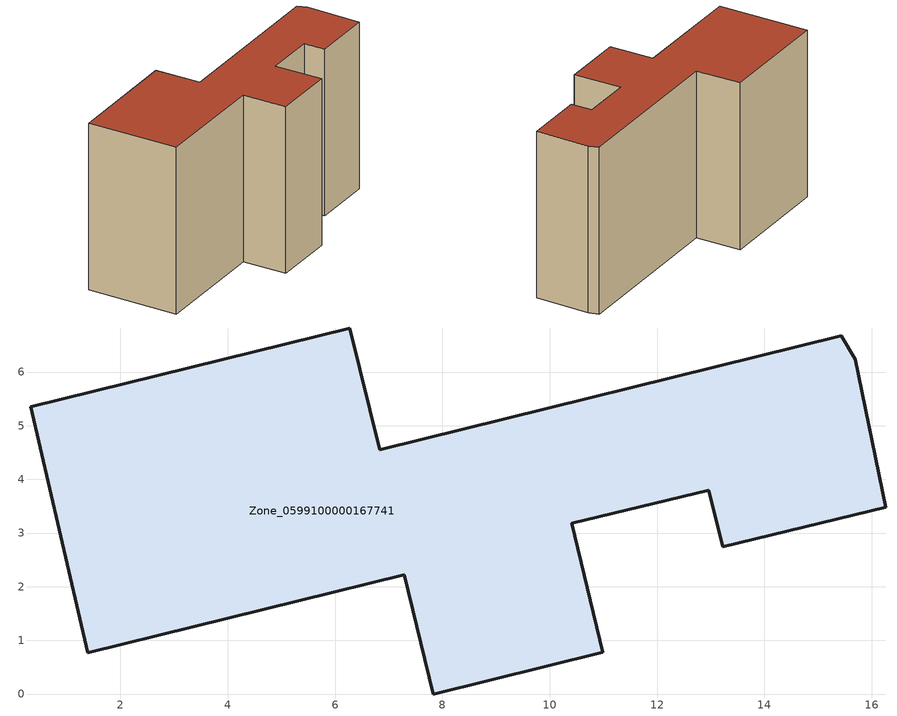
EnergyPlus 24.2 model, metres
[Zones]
Zone_0599100000167741
 floor ground (C_G): 6.83,4.55 15.43,6.68 15.69,6.24 16.26,3.48 13.22,2.74 12.96,3.8 10.41,3.18 10.99,0.78 7.83,0 7.29,2.22 1.4,0.77 0.33,5.35 6.27,6.82 z0
 wall outside (C_F): 7.83,0 10.99,0.78 10.41,3.18 12.96,3.8 13.22,2.74 16.26,3.48 15.69,6.24 15.43,6.68 6.83,4.55 6.27,6.82 0.33,5.35 1.4,0.77 7.29,2.22 7.83,0 z0:8.61
 roof outside (C_R): 15.43,6.68 6.83,4.55 6.27,6.82 0.33,5.35 1.4,0.77 7.29,2.22 7.83,0 10.99,0.78 10.41,3.18 12.96,3.8 13.22,2.74 16.26,3.48 15.69,6.24 z8.61
[BUILDING]
Pand.0599100000167741: North Axis=0; Terrain=City; Loads Convergence Tolerance Value=0.04; Temperature Convergence Tolerance Value=0.4; Solar Distribution=FullExterior; Maximum Number of Warmup Days=25; Minimum Number of Warmup Days=1
[Site:Location]
Rotterdam.The.Hague.AP_ZH_NLD Design_Conditions: Latitude=51.96; Longitude=4.45; Time Zone=1; Elevation=-4.5
[SITE:GROUNDTEMPERATURE:BUILDINGSURFACE]
18, 18, 18, 18, 18, 18, 18, 18, 18, 18, 18, 18
[MATERIAL] Thermal Absorptance=0.9; Solar Absorptance=0.7; Visible Absorptance=0.7
Name | Roughness | Thickness | Conductivity | Density | Specific Heat
G.TI.1965-1974 | MediumSmooth | 0.15 | 0.882353 | 540 | 1210
F.TI.1965-1974 | Rough | 0.3 | 0.697674 | 1920 | 840
R.TI.1965-1974 | MediumRough | 0.2 | 0.232558 | 1500 | 1000
[CONSTRUCTION]
C_G: G.TI.1965-1974
C_F: F.TI.1965-1974
C_R: R.TI.1965-1974
[ZONE]
Zone_0599100000167741: Type=1; Multiplier=1; Ceiling Height=Autocalculate; Volume=Autocalculate; Floor Area=autocalculate; Part of Total Floor Area=Yes
[ZONEINFILTRATION:DESIGNFLOWRATE]
Infil_Zone_0599100000167741: Zone or ZoneList or Space or SpaceList=Zone_0599100000167741; Schedule=AlwaysOn; Design Flow Rate Calculation Method=Flow/Area; Flow Rate per Floor Area=0.003; Constant Term Coefficient=1; Temperature Term Coefficient=0; Velocity Term Coefficient=0; Velocity Squared Term Coefficient=0
[HVACTEMPLATE:ZONE:IDEALLOADSAIRSYSTEM]
Zone_0599100000167741: Maximum Heating Supply Air Temperature=50; Minimum Cooling Supply Air Temperature=13; Maximum Heating Supply Air Humidity Ratio=0.0156; Minimum Cooling Supply Air Humidity Ratio=0.0077; Heating Limit=NoLimit; Cooling Limit=NoLimit; Dehumidification Control Type=ConstantSensibleHeatRatio; Cooling Sensible Heat Ratio=0.7; Dehumidification Setpoint=60; Humidification Control Type=None; Humidification Setpoint=30; Outdoor Air Method=None; Outdoor Air Flow Rate per Person=0.00944; Outdoor Air Flow Rate per Zone Floor Area=0; Outdoor Air Flow Rate per Zone=0; Demand Controlled Ventilation Type=None; Outdoor Air Economizer Type=NoEconomizer; Heat Recovery Type=None; Sensible Heat Recovery Effectiveness=0.7; Latent Heat Recovery Effectiveness=0.65
[ZONECONTROL:THERMOSTAT]
ThermostatControl_Zone_0599100000167741: Zone or ZoneList=Zone_0599100000167741; Control Type Schedule=DualSetpointControlType; Control 1=Thermostat_Zone_0599100000167741; Temperature Difference Between Cutout And Setpoint=0
[THERMOSTATSETPOINT:DUALSETPOINT]
Thermostat_Zone_0599100000167741: Heating Setpoint Temperature Schedule=HeatingSetpoint_Zone_0599100000167741; Cooling Setpoint Temperature Schedule=CoolingSetpoint_Zone_0599100000167741
[SCHEDULE:COMPACT]
HeatingSetpoint_Zone_0599100000167741: Through: 12/31, For: AllDays, Until: 24:00, 21
CoolingSetpoint_Zone_0599100000167741: Through: 12/31, For: AllDays, Until: 24:00, 24
DualSetpointControlType: Through: 12/31, For: AllDays, Until: 24:00, 4
AlwaysOn: Through: 12/31, For: AllDays, Until: 24:00, 1
